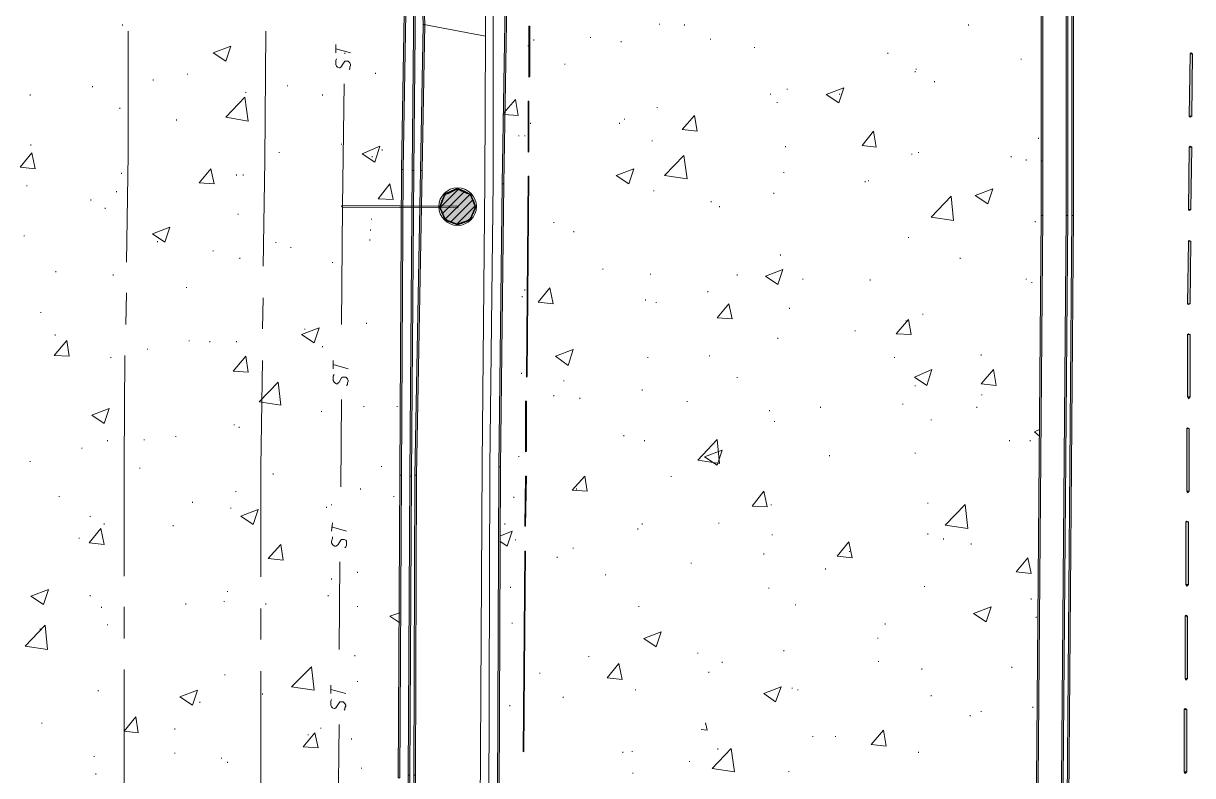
# Model space of a CAD drawing. Header units: inches. Extents: x 10 to 486, y 7 to 426.
# Drawn here: x 391.9 to 485.5, y 295.7 to 355.9 of the extents above; entities that cross this region are included whole.
import ezdxf

# ---------------------------------------------------------------- set-up
doc = ezdxf.new("R2010")
doc.units = ezdxf.units.IN
doc.header["$LTSCALE"] = 3
doc.header["$MEASUREMENT"] = 0
doc.layers.add('PDF_Geometry', color=7, linetype='Continuous', true_color=0x999999)
doc.layers.add('PDF_Solid Fills', color=7, linetype='Continuous')

msp = doc.modelspace()

# ---------------------------------------------------------------- hatches: boundary and pattern name
at = {"layer": 'PDF_Solid Fills', "true_color": 0x767676, "transparency": 33554559}
for points in [[(473.477, 426.15), (473.41, 426.15), (473.41, 340.55), (473.543, 340.55), (473.543, 426.15)], [(475.477, 426.15), (475.41, 426.15), (475.41, 340.55), (475.543, 340.55), (475.543, 426.15)], [(475.943, 426.15), (475.877, 426.15), (475.877, 340.55), (476.01, 340.55), (476.01, 426.15)], [(422.277, 344.217), (422.343, 344.217), (422.61, 359.883), (422.477, 359.883), (422.21, 344.217)], [(430.343, 343.083), (430.41, 343.083), (430.677, 359.217), (430.543, 359.217), (430.277, 343.083)], [(422.143, 319.75), (422.21, 319.75), (422.343, 344.217), (422.21, 344.217), (422.077, 319.75)], [(430.077, 320.417), (430.143, 320.417), (430.41, 343.083), (430.277, 343.083), (430.01, 320.417)], [(473.477, 340.55), (473.41, 340.55), (470.943, 39.95), (471.077, 39.95), (473.543, 340.55)], [(475.477, 340.55), (475.41, 340.55), (472.943, 39.95), (473.077, 39.95), (475.543, 340.55)], [(475.943, 340.55), (475.877, 340.55), (473.477, 39.95), (473.61, 39.95), (476.01, 340.55)], [(429.877, 274.683), (429.943, 274.683), (430.143, 320.417), (430.01, 320.417), (429.81, 274.683)], [(422.01, 295.55), (422.077, 295.55), (422.21, 319.75), (422.077, 319.75), (421.943, 295.55)]]:
    msp.add_hatch(color=8, dxfattribs=at).paths.add_polyline_path(points)
at = {"layer": 'PDF_Solid Fills', "transparency": 33554559}
for points in [[(485.343, 348.483), (485.477, 348.483), (485.543, 353.483), (485.343, 353.483), (485.277, 348.483)], [(485.277, 341.017), (485.41, 341.017), (485.477, 346.017), (485.277, 346.017), (485.21, 341.017)], [(485.21, 333.483), (485.343, 333.483), (485.41, 338.483), (485.21, 338.483), (485.143, 333.483)], [(485.21, 326.017), (485.343, 326.017), (485.343, 331.017), (485.143, 331.017), (485.143, 326.017)], [(485.143, 318.483), (485.277, 318.483), (485.277, 323.483), (485.077, 323.483), (485.077, 318.483)], [(485.077, 311.017), (485.21, 311.017), (485.21, 316.017), (485.01, 316.017), (485.01, 311.017)], [(485.01, 303.483), (485.143, 303.483), (485.143, 308.483), (484.943, 308.483), (484.943, 303.483)], [(484.943, 296.017), (485.077, 296.017), (485.077, 301.017), (484.877, 301.017), (484.877, 296.017)]]:
    msp.add_hatch(color=256, dxfattribs=at).paths.add_polyline_path(points)
at = {"layer": 'PDF_Solid Fills', "true_color": 0x999999, "transparency": 33554559}
msp.add_hatch(color=253, dxfattribs=at).paths.add_polyline_path([(417.477, 341.283), (417.477, 341.217), (426.677, 341.15), (426.677, 341.283), (417.477, 341.35)])

# ---------------------------------------------------------------- linework, layer by layer
at = {"layer": 'PDF_Geometry', "color": 8, "lineweight": 5, "true_color": 0x767676}
for points in [[(473.477, 426.15), (473.41, 426.15), (473.41, 340.55), (473.543, 340.55), (473.543, 426.15)], [(475.477, 426.15), (475.41, 426.15), (475.41, 340.55), (475.543, 340.55), (475.543, 426.15)], [(475.943, 426.15), (475.877, 426.15), (475.877, 340.55), (476.01, 340.55), (476.01, 426.15)], [(422.277, 344.217), (422.343, 344.217), (422.61, 359.883), (422.477, 359.883), (422.21, 344.217)], [(430.343, 343.083), (430.41, 343.083), (430.677, 359.217), (430.543, 359.217), (430.277, 343.083)], [(423.077, 344.15), (423.21, 344.15), (423.343, 357.95), (423.21, 357.95)], [(423.943, 355.817), (424.077, 355.817), (424.01, 358.217), (423.877, 358.217)], [(423.743, 344.15), (423.877, 344.15), (424.077, 355.817), (423.943, 355.817)], [(422.143, 319.75), (422.21, 319.75), (422.343, 344.217), (422.21, 344.217), (422.077, 319.75)], [(422.877, 319.683), (423.01, 319.683), (423.21, 344.15), (423.077, 344.15)], [(423.277, 319.75), (423.41, 319.75), (423.877, 344.15), (423.743, 344.15)], [(430.077, 320.417), (430.143, 320.417), (430.41, 343.083), (430.277, 343.083), (430.01, 320.417)], [(473.477, 340.55), (473.41, 340.55), (470.943, 39.95), (471.077, 39.95), (473.543, 340.55)], [(475.477, 340.55), (475.41, 340.55), (472.943, 39.95), (473.077, 39.95), (475.543, 340.55)], [(475.943, 340.55), (475.877, 340.55), (473.477, 39.95), (473.61, 39.95), (476.01, 340.55)], [(429.877, 274.683), (429.943, 274.683), (430.143, 320.417), (430.01, 320.417), (429.81, 274.683)], [(422.01, 295.55), (422.077, 295.55), (422.21, 319.75), (422.077, 319.75), (421.943, 295.55)], [(422.743, 295.75), (422.877, 295.75), (423.01, 319.683), (422.877, 319.683)], [(423.21, 295.75), (423.343, 295.75), (423.41, 319.75), (423.277, 319.75)], [(422.543, 270.15), (422.677, 270.15), (422.877, 295.75), (422.743, 295.75)], [(423.143, 270.15), (423.277, 270.15), (423.343, 295.75), (423.21, 295.75)]]:
    msp.add_lwpolyline(points, close=True, dxfattribs=at)
at = {"layer": 'PDF_Geometry', "color": 8, "lineweight": 13, "true_color": 0x767676}
for points in [[(430.41, 242.683), (429.943, 247.883), (429.61, 253.15), (429.277, 263.883), (429.143, 274.617), (429.277, 320.417), (429.543, 343.217), (429.543, 357.75), (429.61, 358.817), (429.277, 359.817), (428.81, 360.483), (428.21, 361.017), (427.477, 361.35), (426.677, 361.55), (425.61, 361.283), (424.677, 360.75), (423.943, 359.95), (423.477, 359.017), (423.277, 357.95)], [(429.743, 242.683), (429.277, 247.95), (429.01, 253.217), (428.61, 263.95), (428.41, 274.617), (428.677, 320.683), (428.877, 343.283), (428.943, 354.883), (428.943, 358.15), (428.81, 358.883), (428.41, 359.55), (427.877, 360.083), (427.21, 360.417), (426.543, 360.55), (425.677, 360.483), (424.877, 360.083), (424.41, 359.55), (424.077, 358.95), (423.943, 358.217)]]:
    msp.add_lwpolyline(points, dxfattribs=at)
at = {"layer": 'PDF_Geometry', "lineweight": 13}
for points in [[(399.877, 355.817), (399.877, 355.75)], [(428.943, 354.883), (424.01, 355.817)], [(442.877, 355.883), (442.877, 355.817)], [(444.877, 355.817), (444.877, 355.75)], [(467.61, 355.817), (467.61, 355.75)], [(437.343, 354.817), (437.343, 354.75)], [(416.943, 353.55), (416.943, 354.217)], [(418.143, 353.55), (416.943, 353.883)], [(432.343, 354.15), (432.343, 354.083)], [(432.81, 354.617), (432.81, 354.55)], [(439.81, 354.483), (439.81, 354.417)], [(446.943, 354.683), (446.943, 354.617)], [(450.477, 354.017), (450.477, 353.95)], [(418.01, 352.217), (418.077, 352.283), (418.077, 352.417), (418.143, 352.55), (418.143, 352.617), (418.077, 352.75), (418.01, 352.817), (417.943, 352.883), (417.677, 352.883), (417.61, 352.817), (417.41, 352.483), (417.343, 352.417), (417.277, 352.35), (417.21, 352.35), (417.077, 352.417), (417.01, 352.483), (416.943, 352.617), (416.943, 352.95), (417.01, 353.083)], [(417.677, 353.55), (417.677, 353.483)], [(461.143, 353.55), (461.143, 353.483)], [(471.81, 353.083), (471.81, 353.017)], [(473.41, 353.417), (473.41, 353.35)], [(420.143, 351.95), (420.143, 351.883)], [(435.277, 352.683), (435.277, 352.617)], [(463.343, 352.083), (463.343, 352.017)], [(463.41, 352.283), (463.41, 352.217)], [(402.343, 351.417), (402.343, 351.35)], [(405.077, 351.883), (405.077, 351.817)], [(417.41, 331.817), (417.477, 341.283), (417.61, 351.083)], [(464.877, 351.283), (464.877, 351.217)], [(392.477, 350.217), (392.477, 350.15)], [(397.477, 350.883), (397.477, 350.817)], [(409.743, 350.417), (409.743, 350.35)], [(413.077, 350.95), (413.077, 350.883)], [(415.877, 350.217), (415.877, 350.15)], [(451.743, 350.283), (451.743, 350.217)], [(453.077, 350.683), (453.077, 350.617)], [(457.277, 350.283), (457.277, 350.217)], [(399.677, 349.15), (399.677, 349.083)], [(430.41, 348.75), (431.343, 349.817), (431.543, 348.55), (430.41, 348.617)], [(442.677, 349.217), (442.677, 349.15)], [(452.277, 349.617), (452.277, 349.55)], [(404.21, 348.217), (404.21, 348.15)], [(440.077, 348.283), (440.077, 348.217)], [(432.543, 347.95), (432.543, 347.883)], [(439.677, 347.95), (439.677, 347.883)], [(431.61, 346.95), (431.61, 346.883)], [(432.077, 346.95), (432.077, 346.883)], [(442.277, 346.55), (442.277, 346.483)], [(473.21, 346.75), (473.21, 346.683)], [(392.543, 346.217), (392.543, 346.15)], [(412.41, 345.617), (412.41, 345.55)], [(417.41, 346.283), (417.41, 346.217)], [(420.677, 345.817), (420.677, 345.75)], [(452.943, 346.083), (452.943, 346.017)], [(463.077, 345.483), (463.077, 345.417)], [(463.61, 345.617), (463.61, 345.55)], [(419.877, 345.283), (419.877, 345.217)], [(471.01, 345.283), (471.01, 345.217)], [(472.21, 345.017), (472.21, 344.95)], [(473.477, 344.883), (473.41, 344.883), (473.477, 344.95)], [(399.81, 343.95), (399.81, 343.883)], [(409.01, 343.817), (409.01, 343.75)], [(409.543, 343.817), (409.543, 343.75)], [(452.81, 344.017), (452.81, 343.95)], [(392.21, 342.95), (392.21, 342.883)], [(425.343, 341.217), (426.743, 342.617)], [(459.343, 343.283), (459.343, 343.217)], [(459.61, 343.35), (459.61, 343.283)], [(397.343, 341.817), (397.343, 341.75)], [(399.41, 342.483), (399.41, 342.417)], [(425.477, 340.683), (427.277, 342.483)], [(425.743, 340.283), (427.677, 342.217)], [(426.143, 340.017), (427.943, 341.817)], [(442.41, 342.55), (442.41, 342.483)], [(447.01, 341.683), (447.01, 341.617)], [(452.01, 342.35), (452.01, 342.283)], [(398.477, 341.15), (398.477, 341.083)], [(426.677, 339.883), (428.077, 341.283)], [(432.343, 341.283), (432.343, 341.217)], [(447.677, 341.283), (447.677, 341.217)], [(409.143, 340.683), (409.143, 340.617)], [(419.81, 340.283), (419.81, 340.217)], [(434.41, 340.017), (434.41, 339.95)], [(472.943, 340.083), (472.943, 340.017)], [(392.01, 338.95), (392.01, 338.883)], [(419.743, 339.417), (419.743, 339.35)], [(436.01, 339.283), (436.01, 339.217)], [(402.677, 338.483), (402.677, 338.417)], [(412.143, 338.417), (412.143, 338.35)], [(413.343, 338.017), (413.343, 337.95)], [(419.677, 338.617), (419.677, 338.55)], [(462.81, 338.817), (462.81, 338.75)], [(407.143, 337.75), (407.143, 337.683)], [(409.277, 337.15), (409.277, 337.083)], [(452.543, 337.417), (452.543, 337.35)], [(466.943, 337.15), (466.943, 337.083)], [(394.543, 336.083), (394.543, 336.017)], [(416.677, 336.817), (416.677, 336.75)], [(438.343, 336.283), (438.343, 336.217)], [(399.143, 335.817), (399.143, 335.75)], [(442.143, 335.883), (442.143, 335.817)], [(449.077, 335.817), (449.077, 335.75)], [(454.343, 335.483), (454.343, 335.417)], [(459.743, 335.417), (459.743, 335.35)], [(472.21, 335.483), (472.21, 335.417)], [(472.677, 335.217), (472.677, 335.15)], [(405.01, 334.817), (405.01, 334.75)], [(432.077, 334.617), (432.077, 334.55)], [(446.743, 334.483), (446.743, 334.417)], [(431.877, 334.083), (431.877, 334.017)], [(441.743, 333.817), (441.743, 333.75)], [(442.61, 333.617), (442.61, 333.55)], [(393.343, 332.817), (393.343, 332.75)], [(453.277, 333.15), (453.277, 333.083)], [(463.943, 332.683), (463.943, 332.617)], [(414.477, 331.483), (414.477, 331.417)], [(419.41, 331.95), (419.41, 331.883)], [(458.543, 331.35), (458.543, 331.283)], [(462.61, 332.15), (462.61, 332.083)], [(394.477, 331.017), (394.477, 330.95)], [(405.21, 330.55), (405.21, 330.483)], [(406.877, 330.483), (406.877, 330.417)], [(409.01, 330.483), (409.01, 330.417)], [(452.343, 330.75), (452.343, 330.683)], [(401.877, 329.883), (401.877, 329.817)], [(415.877, 330.083), (415.877, 330.017)], [(398.943, 329.217), (398.943, 329.15)], [(416.743, 328.283), (416.743, 328.95)], [(417.943, 328.283), (416.743, 328.617)], [(441.943, 329.217), (441.943, 329.15)], [(446.877, 329.35), (446.877, 329.283)], [(461.677, 329.217), (461.677, 329.15)], [(468.61, 329.417), (468.61, 329.35)], [(417.81, 326.95), (417.877, 327.017), (417.877, 327.15), (417.943, 327.283), (417.943, 327.35), (417.877, 327.483), (417.81, 327.55), (417.743, 327.617), (417.477, 327.617), (417.41, 327.55), (417.21, 327.217), (417.143, 327.15), (417.077, 327.083), (417.01, 327.083), (416.877, 327.15), (416.81, 327.217), (416.743, 327.35), (416.743, 327.683), (416.81, 327.817)], [(431.81, 327.95), (431.81, 327.883)], [(449.077, 327.617), (449.077, 327.55)], [(435.21, 327.35), (435.21, 327.283)], [(463.343, 326.95), (463.343, 326.883)], [(417.343, 318.817), (417.41, 325.817)], [(434.41, 326.15), (434.41, 326.083)], [(436.477, 325.95), (436.477, 325.883)], [(441.477, 326.617), (441.477, 326.55)], [(468.677, 326.217), (468.677, 326.15)], [(415.81, 324.883), (415.81, 324.817)], [(419.21, 325.283), (419.21, 325.217)], [(421.877, 325.283), (421.877, 325.217)], [(445.077, 325.683), (445.077, 325.617)], [(451.677, 324.95), (451.677, 324.883)], [(455.743, 325.217), (455.743, 325.15)], [(462.343, 325.483), (462.343, 325.417)], [(468.277, 325.217), (468.277, 325.15)], [(452.077, 324.083), (452.077, 324.017)], [(464.61, 324.217), (464.61, 324.15)], [(408.81, 323.817), (408.81, 323.75)], [(409.21, 323.617), (409.21, 323.55)], [(440.01, 322.95), (440.01, 322.883)], [(473.277, 322.883), (472.877, 323.217), (473.277, 323.417)], [(398.677, 322.55), (398.677, 322.483)], [(401.61, 322.617), (401.61, 322.55)], [(404.143, 322.883), (404.143, 322.817)], [(441.677, 322.55), (441.677, 322.483)], [(470.877, 322.55), (470.877, 322.483)], [(472.543, 322.55), (472.543, 322.483)], [(396.61, 321.95), (396.61, 321.883)], [(431.61, 321.283), (431.61, 321.217)], [(456.477, 321.35), (456.477, 321.283)], [(463.343, 321.55), (463.343, 321.483)], [(392.477, 320.883), (392.477, 320.817)], [(401.277, 320.35), (401.277, 320.283)], [(420.61, 320.483), (420.61, 320.417)], [(411.943, 319.883), (411.943, 319.817)], [(443.81, 319.683), (443.81, 319.617)], [(408.943, 318.483), (408.943, 318.417)], [(418.943, 318.683), (418.943, 318.617)], [(436.21, 318.683), (436.21, 318.617)], [(394.81, 318.083), (394.81, 318.017)], [(405.477, 317.617), (405.477, 317.55)], [(416.61, 317.417), (416.61, 317.35)], [(421.61, 318.083), (421.61, 318.017)], [(431.21, 318.017), (431.21, 317.95)], [(451.81, 317.417), (451.81, 317.35)], [(464.343, 317.55), (464.343, 317.483)], [(397.277, 316.483), (397.277, 316.417)], [(408.543, 317.15), (408.543, 317.083)], [(416.21, 317.217), (416.21, 317.15)], [(398.41, 315.883), (398.41, 315.817)], [(403.943, 315.75), (403.943, 315.683)], [(416.61, 315.283), (416.677, 315.95)], [(417.81, 315.283), (416.61, 315.617)], [(430.477, 315.883), (430.477, 315.817)], [(441.143, 315.483), (441.143, 315.417)], [(441.477, 315.883), (441.477, 315.817)], [(447.61, 315.95), (447.61, 315.883)], [(396.41, 314.75), (396.41, 314.683)], [(417.677, 313.95), (417.743, 314.017), (417.81, 314.15), (417.81, 314.483), (417.743, 314.55), (417.61, 314.617), (417.41, 314.617), (417.343, 314.55), (417.143, 314.217), (417.077, 314.15), (416.943, 314.083), (416.877, 314.083), (416.743, 314.15), (416.677, 314.217), (416.61, 314.35), (416.61, 314.483), (416.677, 314.683), (416.677, 314.817)], [(430.077, 314.883), (431.077, 315.283), (430.677, 314.083), (430.077, 314.483)], [(431.343, 314.617), (431.343, 314.55)], [(451.877, 315.017), (451.877, 314.95)], [(464.343, 315.083), (464.343, 315.017)], [(465.61, 314.683), (465.61, 314.617)], [(435.943, 313.95), (435.943, 313.883)], [(458.077, 313.683), (458.077, 313.617)], [(467.81, 314.283), (467.81, 314.217)], [(417.21, 305.817), (417.277, 312.817)], [(434.677, 313.217), (434.677, 313.15)], [(445.41, 312.75), (445.41, 312.683)], [(451.21, 313.483), (451.21, 313.417)], [(418.677, 312.017), (418.677, 311.95)], [(438.543, 311.817), (438.543, 311.75)], [(456.143, 312.283), (456.143, 312.217)], [(416.61, 311.483), (416.61, 311.417)], [(430.943, 310.817), (430.943, 310.75)], [(464.077, 310.883), (464.077, 310.817)], [(397.277, 310.15), (397.277, 310.083)], [(408.277, 310.483), (408.277, 310.417)], [(416.343, 310.15), (416.343, 310.083)], [(451.61, 310.75), (451.61, 310.683)], [(472.61, 309.883), (472.61, 309.817)], [(398.21, 309.217), (398.21, 309.15)], [(404.943, 309.483), (404.943, 309.417)], [(408.01, 309.683), (408.01, 309.617)], [(411.343, 309.483), (411.343, 309.417)], [(418.677, 309.283), (418.677, 309.217)], [(441.21, 309.283), (441.21, 309.217)], [(453.743, 309.417), (453.743, 309.35)], [(422.077, 307.95), (421.277, 308.483), (422.077, 308.75)], [(431.077, 307.95), (431.077, 307.883)], [(473.01, 308.417), (473.01, 308.35)], [(393.277, 307.483), (393.277, 307.417)], [(398.677, 307.817), (398.677, 307.75)], [(460.943, 307.883), (460.943, 307.817)], [(460.343, 306.75), (460.343, 306.683)], [(418.477, 305.35), (418.477, 305.283)], [(437.21, 305.283), (437.21, 305.217)], [(445.943, 305.55), (445.943, 305.483)], [(452.81, 305.75), (452.81, 305.683)], [(447.877, 304.817), (447.877, 304.75)], [(460.41, 304.883), (460.41, 304.817)], [(463.877, 304.283), (463.877, 304.217)], [(471.077, 304.417), (471.077, 304.35)], [(408.077, 303.817), (408.077, 303.75)], [(418.677, 303.283), (418.677, 303.217)], [(433.277, 303.95), (433.277, 303.883)], [(446.81, 304.017), (446.81, 303.95)], [(397.943, 302.55), (397.943, 302.483)], [(416.543, 302.283), (416.543, 302.95)], [(417.743, 302.283), (416.543, 302.617)], [(440.943, 302.617), (440.943, 302.55)], [(453.477, 302.75), (453.477, 302.683)], [(453.943, 302.617), (453.943, 302.55)], [(406.077, 301.617), (406.077, 301.55)], [(411.077, 302.283), (411.077, 302.217)], [(417.61, 300.95), (417.677, 301.017), (417.677, 301.15), (417.743, 301.283), (417.743, 301.35), (417.677, 301.483), (417.61, 301.55), (417.543, 301.617), (417.277, 301.617), (417.21, 301.55), (417.01, 301.217), (416.943, 301.15), (416.877, 301.083), (416.81, 301.083), (416.677, 301.15), (416.61, 301.217), (416.543, 301.35), (416.543, 301.683), (416.61, 301.817)], [(435.143, 302.017), (435.143, 301.95)], [(464.61, 302.15), (464.61, 302.083)], [(430.877, 301.35), (430.877, 301.283)], [(467.743, 300.55), (467.743, 300.483)], [(468.61, 300.883), (468.61, 300.817)], [(472.743, 301.217), (472.743, 301.15)], [(415.743, 299.55), (415.743, 299.483)], [(417.143, 292.817), (417.21, 299.817)], [(446.21, 299.417), (446.677, 299.35), (446.543, 299.95)], [(404.077, 299.483), (404.077, 299.417)], [(414.743, 299.017), (414.743, 298.95)], [(418.21, 298.683), (418.21, 298.617)], [(455.143, 298.883), (455.143, 298.817)], [(456.943, 298.883), (456.943, 298.817)], [(440.677, 297.683), (440.677, 297.617)], [(447.543, 297.883), (447.543, 297.817)], [(397.61, 297.283), (397.61, 297.217)], [(404.077, 297.55), (404.077, 297.483)], [(407.81, 297.15), (407.81, 297.083)], [(408.277, 296.817), (408.277, 296.75)], [(439.943, 297.617), (439.943, 297.55)], [(445.277, 296.883), (445.277, 296.817)], [(463.61, 297.617), (463.61, 297.55)], [(397.743, 295.883), (397.743, 295.817)], [(419.01, 296.35), (419.01, 296.283)], [(440.743, 295.95), (440.743, 295.883)], [(453.21, 296.083), (453.21, 296.017)]]:
    msp.add_lwpolyline(points, dxfattribs=at)
at = {"layer": 'PDF_Geometry', "color": 8, "lineweight": 5, "true_color": 0x767676}
for points in [[(424.077, 355.817), (424.077, 355.817)], [(422.21, 344.217), (422.21, 344.217)], [(423.077, 344.15), (423.077, 344.15)], [(423.877, 344.15), (423.877, 344.15)], [(430.277, 343.083), (430.277, 343.083)], [(473.543, 340.55), (473.543, 340.55)], [(475.543, 340.55), (475.543, 340.55)], [(476.01, 340.55), (476.01, 340.55)], [(430.01, 320.417), (430.01, 320.417)], [(422.21, 319.75), (422.21, 319.75)], [(422.877, 319.683), (422.877, 319.683)], [(423.277, 319.75), (423.277, 319.75)], [(422.877, 295.75), (422.877, 295.75)], [(423.21, 295.75), (423.21, 295.75)]]:
    msp.add_lwpolyline(points, dxfattribs=at)
at = {"layer": 'PDF_Geometry', "color": 7, "lineweight": 5}
for points in [[(432.41, 355.683), (432.41, 351.683), (432.477, 351.683), (432.477, 355.683)], [(485.343, 348.483), (485.477, 348.483), (485.543, 353.483), (485.343, 353.483), (485.277, 348.483)], [(432.343, 349.683), (432.343, 345.683), (432.41, 345.683), (432.41, 349.683)], [(485.277, 341.017), (485.41, 341.017), (485.477, 346.017), (485.277, 346.017), (485.21, 341.017)], [(432.277, 327.683), (432.41, 343.683), (432.343, 343.683), (432.21, 327.683)], [(485.21, 333.483), (485.343, 333.483), (485.41, 338.483), (485.21, 338.483), (485.143, 333.483)], [(485.21, 326.017), (485.343, 326.017), (485.343, 331.017), (485.143, 331.017), (485.143, 326.017)], [(432.143, 325.683), (432.143, 321.683), (432.21, 321.683), (432.21, 325.683)], [(485.143, 318.483), (485.277, 318.483), (485.277, 323.483), (485.077, 323.483), (485.077, 318.483)], [(432.143, 315.683), (432.21, 319.683), (432.143, 319.683), (432.077, 315.683)], [(485.077, 311.017), (485.21, 311.017), (485.21, 316.017), (485.01, 316.017), (485.01, 311.017)], [(432.01, 297.683), (432.143, 313.683), (432.077, 313.683), (431.943, 297.683)], [(485.01, 303.483), (485.143, 303.483), (485.143, 308.483), (484.943, 308.483), (484.943, 303.483)], [(484.943, 296.017), (485.077, 296.017), (485.077, 301.017), (484.877, 301.017), (484.877, 296.017)]]:
    msp.add_lwpolyline(points, close=True, dxfattribs=at)
for points in [[(432.41, 355.683), (432.477, 355.683)], [(485.343, 353.483), (485.41, 353.55), (485.543, 353.483)], [(432.477, 351.683), (432.41, 351.617), (432.41, 351.683)], [(432.343, 349.683), (432.41, 349.683)], [(485.477, 348.483), (485.343, 348.417), (485.277, 348.483)], [(432.41, 345.683), (432.343, 345.617), (432.343, 345.683)], [(485.277, 346.017), (485.343, 346.083), (485.477, 346.017)], [(432.343, 343.683), (432.41, 343.683)], [(485.41, 341.017), (485.277, 340.95), (485.21, 341.017)], [(485.21, 338.483), (485.277, 338.55), (485.41, 338.483)], [(485.343, 333.483), (485.21, 333.417), (485.143, 333.483)], [(485.143, 331.017), (485.21, 331.083), (485.343, 331.017)], [(432.277, 327.683), (432.21, 327.617), (432.21, 327.683)], [(485.343, 326.017), (485.21, 325.883), (485.143, 326.017)], [(432.143, 325.683), (432.21, 325.683)], [(485.077, 323.483), (485.143, 323.55), (485.277, 323.483)], [(432.21, 321.683), (432.143, 321.617), (432.143, 321.683)], [(432.143, 319.683), (432.21, 319.683)], [(485.277, 318.483), (485.143, 318.35), (485.077, 318.483)], [(432.143, 315.683), (432.077, 315.683)], [(485.01, 316.017), (485.077, 316.083), (485.21, 316.017)], [(432.077, 313.683), (432.143, 313.683)], [(485.21, 311.017), (485.077, 310.883), (485.01, 311.017)], [(484.943, 308.483), (485.01, 308.55), (485.143, 308.483)], [(485.143, 303.483), (485.01, 303.35), (484.943, 303.483)], [(484.877, 301.017), (484.943, 301.083), (485.077, 301.017)], [(432.01, 297.683), (431.943, 297.617), (431.943, 297.683)], [(485.077, 296.017), (484.943, 295.883), (484.877, 296.017)]]:
    msp.add_lwpolyline(points, dxfattribs=at)
at = {"layer": 'PDF_Geometry', "color": 7, "lineweight": 9}
for points in [[(400.21, 336.817), (400.343, 345.417), (400.343, 355.283)], [(411.143, 336.483), (411.277, 344.95), (411.343, 355.283)], [(400.143, 331.817), (400.21, 334.35)], [(411.077, 331.483), (411.143, 333.95)], [(400.01, 311.683), (400.01, 320.75), (400.077, 329.35)], [(410.943, 311.617), (410.943, 320.417), (411.077, 328.95)], [(400.01, 306.683), (400.01, 309.217)], [(410.943, 306.617), (410.943, 309.083)], [(399.877, 286.483), (400.01, 295.15), (400.01, 304.217)], [(410.877, 286.35), (410.943, 295.283), (410.943, 304.083)]]:
    msp.add_lwpolyline(points, dxfattribs=at)
at = {"layer": 'PDF_Geometry', "lineweight": 13}
for points in [[(408.543, 354.083), (408.143, 352.883), (407.143, 353.55)], [(457.61, 350.75), (457.21, 349.55), (456.21, 350.217)], [(409.943, 348.083), (408.143, 348.417), (409.677, 350.017)], [(445.677, 348.55), (445.877, 347.283), (444.677, 347.417)], [(460.01, 347.283), (460.21, 346.017), (459.077, 346.15)], [(392.61, 345.55), (392.877, 344.283), (391.677, 344.417)], [(420.477, 346.083), (420.077, 344.817), (419.077, 345.483)], [(445.077, 343.483), (443.277, 343.75), (444.81, 345.35)], [(406.943, 344.283), (407.21, 343.083), (406.01, 343.15)], [(440.81, 344.283), (440.41, 343.083), (439.41, 343.75)], [(421.277, 343.083), (421.543, 341.817), (420.343, 341.883)], [(469.543, 342.683), (469.143, 341.483), (468.143, 342.15)], [(466.41, 340.15), (464.61, 340.417), (466.21, 342.083)], [(403.677, 339.617), (403.277, 338.417), (402.277, 339.083)], [(452.743, 336.217), (452.343, 335.017), (451.343, 335.683)], [(434.077, 334.75), (434.343, 333.483), (433.143, 333.617)], [(448.41, 333.483), (448.677, 332.283), (447.477, 332.35)], [(415.61, 331.55), (415.21, 330.35), (414.21, 331.017)], [(462.81, 332.217), (463.01, 331.017), (461.81, 331.083)], [(395.41, 330.55), (395.61, 329.283), (394.41, 329.35)], [(435.943, 329.817), (435.543, 328.55), (434.543, 329.283)], [(409.743, 329.283), (409.943, 328.017), (408.743, 328.083)], [(464.677, 328.217), (464.277, 326.95), (463.277, 327.617)], [(469.61, 328.217), (469.81, 326.95), (468.61, 327.083)], [(412.543, 325.35), (410.81, 325.617), (412.343, 327.217)], [(398.81, 325.083), (398.41, 323.883), (397.41, 324.55)], [(447.677, 320.683), (445.943, 320.95), (447.477, 322.617)], [(447.877, 321.75), (447.477, 320.55), (446.477, 321.217)], [(436.877, 319.683), (437.077, 318.483), (435.877, 318.55)], [(451.21, 318.483), (451.477, 317.217), (450.277, 317.283)], [(465.743, 315.75), (467.343, 317.417), (467.543, 315.483)], [(410.743, 317.017), (410.343, 315.817), (409.343, 316.483)], [(398.143, 315.483), (398.41, 314.217), (397.21, 314.35)], [(412.543, 314.217), (412.743, 312.95), (411.543, 313.083)], [(458.01, 314.417), (458.277, 313.15), (457.077, 313.283)], [(472.343, 313.15), (472.61, 311.883), (471.41, 312.017)], [(393.943, 310.617), (393.543, 309.417), (392.543, 310.083)], [(469.41, 309.217), (469.01, 308.017), (468.01, 308.683)], [(393.877, 305.817), (392.077, 306.083), (393.677, 307.75)], [(443.01, 307.217), (442.61, 306.017), (441.61, 306.683)], [(415.21, 302.55), (413.41, 302.817), (415.01, 304.417)], [(439.61, 304.683), (439.877, 303.417), (438.677, 303.55)], [(405.877, 302.55), (405.477, 301.35), (404.477, 302.017)], [(452.61, 302.817), (452.143, 301.617), (451.21, 302.283)], [(393.41, 299.883), (393.41, 299.95)], [(400.943, 300.417), (401.143, 299.15), (400.01, 299.283)], [(415.277, 299.15), (415.543, 297.95), (414.343, 298.017)], [(460.81, 299.35), (461.01, 298.083), (459.81, 298.217)], [(448.877, 296.017), (447.077, 296.283), (448.61, 297.883)]]:
    msp.add_lwpolyline(points, close=True, dxfattribs=at)
at = {"layer": 'PDF_Geometry', "lineweight": 5}
for points in [[(417.477, 341.217), (417.41, 341.283), (417.477, 341.35)], [(426.677, 341.283), (426.743, 341.217), (426.677, 341.15)]]:
    msp.add_lwpolyline(points, dxfattribs=at)
msp.add_lwpolyline([(417.477, 341.283), (417.477, 341.217), (426.677, 341.15), (426.677, 341.283), (417.477, 341.35)], close=True, dxfattribs=at)
at = {"layer": 'PDF_Geometry', "lineweight": 13}
for centre, radius in [((426.706, 341.254), 1.504), ((426.71, 341.25), 1.367)]:
    msp.add_circle(centre, radius, dxfattribs=at)
at = {"layer": 'PDF_Solid Fills', "color": 8, "lineweight": 5, "true_color": 0x767676, "transparency": 33554559}
for points in [[(423.077, 344.15), (423.21, 344.15), (423.21, 357.95), (423.343, 357.95)], [(423.943, 355.817), (424.077, 355.817), (423.877, 358.217), (424.01, 358.217)], [(423.743, 344.15), (423.877, 344.15), (423.943, 355.817), (424.077, 355.817)], [(422.877, 319.683), (423.01, 319.683), (423.077, 344.15), (423.21, 344.15)], [(423.277, 319.75), (423.41, 319.75), (423.743, 344.15), (423.877, 344.15)], [(422.743, 295.75), (422.877, 295.75), (422.877, 319.683), (423.01, 319.683)], [(423.21, 295.75), (423.343, 295.75), (423.277, 319.75), (423.41, 319.75)], [(422.543, 270.15), (422.677, 270.15), (422.743, 295.75), (422.877, 295.75)], [(423.143, 270.15), (423.277, 270.15), (423.21, 295.75), (423.343, 295.75)]]:
    msp.add_solid(points, dxfattribs=at)
at = {"layer": 'PDF_Solid Fills', "lineweight": 5, "transparency": 33554559}
for points in [[(432.41, 351.683), (432.477, 351.683), (432.41, 355.683), (432.477, 355.683)], [(485.343, 353.483), (485.41, 353.55), (485.41, 353.483), (485.543, 353.483)], [(432.477, 351.683), (432.41, 351.617), (432.41, 351.683)], [(432.343, 345.683), (432.41, 345.683), (432.343, 349.683), (432.41, 349.683)], [(485.477, 348.483), (485.343, 348.417), (485.343, 348.483), (485.277, 348.483)], [(432.41, 345.683), (432.343, 345.617), (432.343, 345.683)], [(485.277, 346.017), (485.343, 346.083), (485.343, 346.017), (485.477, 346.017)], [(432.21, 327.683), (432.277, 327.683), (432.343, 343.683), (432.41, 343.683)], [(485.41, 341.017), (485.277, 340.95), (485.277, 341.017), (485.21, 341.017)], [(485.21, 338.483), (485.277, 338.55), (485.277, 338.483), (485.41, 338.483)], [(485.343, 333.483), (485.21, 333.417), (485.21, 333.483), (485.143, 333.483)], [(485.143, 331.017), (485.21, 331.083), (485.21, 331.017), (485.343, 331.017)], [(432.277, 327.683), (432.21, 327.617), (432.21, 327.683)], [(485.343, 326.017), (485.21, 325.883), (485.21, 326.017), (485.143, 326.017)], [(432.143, 321.683), (432.21, 321.683), (432.143, 325.683), (432.21, 325.683)], [(485.077, 323.483), (485.143, 323.55), (485.143, 323.483), (485.277, 323.483)], [(432.21, 321.683), (432.143, 321.617), (432.143, 321.683)], [(432.077, 315.683), (432.143, 315.683), (432.143, 319.683), (432.21, 319.683)], [(485.277, 318.483), (485.143, 318.35), (485.143, 318.483), (485.077, 318.483)], [(485.01, 316.017), (485.077, 316.083), (485.077, 316.017), (485.21, 316.017)], [(431.943, 297.683), (432.01, 297.683), (432.077, 313.683), (432.143, 313.683)], [(485.21, 311.017), (485.077, 310.883), (485.077, 311.017), (485.01, 311.017)], [(484.943, 308.483), (485.01, 308.55), (485.01, 308.483), (485.143, 308.483)], [(485.143, 303.483), (485.01, 303.35), (485.01, 303.483), (484.943, 303.483)], [(484.877, 301.017), (484.943, 301.083), (484.943, 301.017), (485.077, 301.017)], [(432.01, 297.683), (431.943, 297.617), (431.943, 297.683)], [(485.077, 296.017), (484.943, 295.883), (484.943, 296.017), (484.877, 296.017)]]:
    msp.add_solid(points, dxfattribs=at)
at = {"layer": 'PDF_Solid Fills', "color": 253, "lineweight": 13, "true_color": 0x999999, "transparency": 33554559}
for points in [[(426.343, 342.617), (425.61, 342.283), (426.01, 342.283)], [(426.343, 342.617), (426.677, 342.617), (426.01, 342.283)], [(426.677, 342.75), (426.343, 342.617), (427.077, 342.617)], [(426.677, 342.617), (427.41, 342.283), (427.743, 342.283)], [(426.677, 342.617), (427.077, 342.617), (427.743, 342.283)], [(425.61, 342.217), (425.21, 341.217), (425.343, 341.217)], [(425.61, 342.217), (425.743, 342.217), (425.343, 341.217)], [(425.61, 342.283), (425.61, 342.217), (425.743, 342.217)], [(425.61, 342.283), (426.01, 342.283), (425.743, 342.217)], [(427.41, 342.283), (427.677, 342.217), (427.81, 342.217)], [(427.41, 342.283), (427.743, 342.283), (427.81, 342.217)], [(427.677, 342.217), (428.077, 341.217), (428.21, 341.217)], [(427.677, 342.217), (427.81, 342.217), (428.21, 341.217)], [(425.21, 341.217), (425.61, 340.283), (425.743, 340.283)], [(425.21, 341.217), (425.343, 341.217), (425.743, 340.283)], [(428.077, 341.217), (427.677, 340.283), (427.81, 340.283)], [(428.077, 341.217), (428.21, 341.217), (427.81, 340.283)], [(425.61, 340.283), (425.61, 340.15), (426.01, 340.15)], [(425.61, 340.283), (425.743, 340.283), (426.01, 340.15)], [(425.61, 340.15), (426.343, 339.883), (426.677, 339.883)], [(425.61, 340.15), (426.01, 340.15), (426.677, 339.883)], [(426.343, 339.883), (427.077, 339.883), (426.677, 339.75)], [(427.41, 340.15), (426.677, 339.883), (427.077, 339.883)], [(427.41, 340.15), (427.743, 340.15), (427.077, 339.883)], [(427.677, 340.283), (427.41, 340.15), (427.743, 340.15)], [(427.677, 340.283), (427.81, 340.283), (427.743, 340.15)]]:
    msp.add_solid(points, dxfattribs=at)
at = {"layer": 'PDF_Solid Fills', "color": 7, "lineweight": 13, "true_color": 0xfafafa, "transparency": 33554559}
for points in [[(426.677, 342.617), (425.743, 342.217), (427.677, 342.217)], [(425.743, 342.217), (425.343, 341.217), (428.077, 341.217)], [(425.743, 342.217), (427.677, 342.217), (428.077, 341.217)], [(425.343, 341.217), (425.743, 340.283), (427.677, 340.283)], [(425.343, 341.217), (428.077, 341.217), (427.677, 340.283)], [(425.743, 340.283), (427.677, 340.283), (426.677, 339.883)]]:
    msp.add_solid(points, dxfattribs=at)
at = {"layer": 'PDF_Solid Fills', "color": 253, "lineweight": 5, "true_color": 0x999999, "transparency": 33554559}
for points in [[(417.477, 341.217), (417.41, 341.283), (417.477, 341.283), (417.477, 341.35)], [(426.677, 341.283), (426.743, 341.217), (426.677, 341.217), (426.677, 341.15)]]:
    msp.add_solid(points, dxfattribs=at)

doc.saveas('drawing.dxf')
